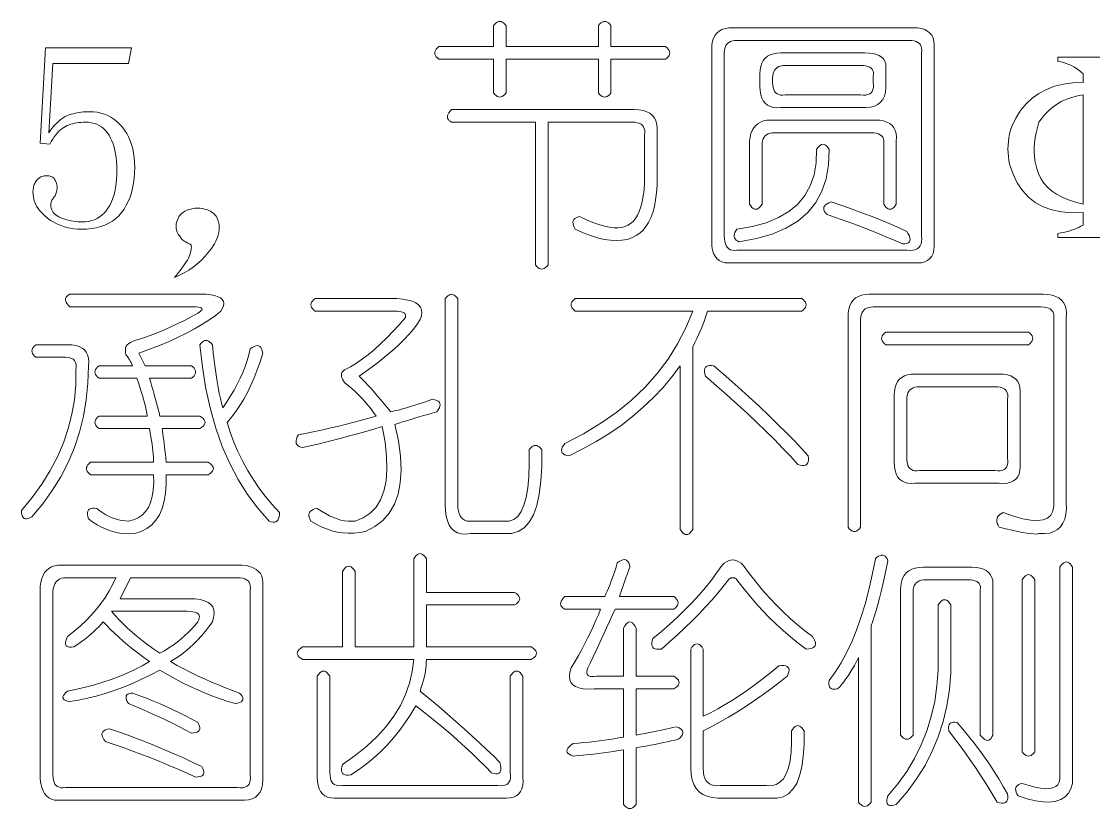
# Model space of a CAD drawing. Extents: x 0 to 297, y 0 to 210.
# Drawn here: x 128.77 to 149.21, y 35.1 to 50.1 of the extents above; entities that cross this region are included whole.
import ezdxf

# ---------------------------------------------------------------- set-up
doc = ezdxf.new("R2010")
doc.units = 0

msp = doc.modelspace()

# ---------------------------------------------------------------- linework, layer by layer
at = {"color": 255, "lineweight": 13}
for points in [[(138.006, 50.015), (138.006, 49.615), (139.766, 49.615), (139.766, 50.015), (139.79, 50.044), (139.814, 50.066), (139.838, 50.082), (139.862, 50.092), (139.886, 50.095), (139.91, 50.092), (139.934, 50.082), (139.958, 50.066), (139.982, 50.044), (140.006, 50.015), (140.006, 49.615), (141.046, 49.615), (141.075, 49.591), (141.097, 49.567), (141.113, 49.543), (141.123, 49.519), (141.126, 49.495), (141.123, 49.471), (141.113, 49.447), (141.097, 49.423), (141.075, 49.399), (141.046, 49.375), (140.006, 49.375), (140.006, 48.735), (139.982, 48.706), (139.958, 48.684), (139.934, 48.668), (139.91, 48.658), (139.886, 48.655), (139.862, 48.658), (139.838, 48.668), (139.814, 48.684), (139.79, 48.706), (139.766, 48.735), (139.766, 49.375), (138.006, 49.375), (138.006, 48.735), (137.982, 48.706), (137.958, 48.684), (137.934, 48.668), (137.91, 48.658), (137.886, 48.655), (137.862, 48.658), (137.838, 48.668), (137.814, 48.684), (137.79, 48.706), (137.766, 48.735), (137.766, 49.375), (136.726, 49.375), (136.697, 49.399), (136.675, 49.423), (136.659, 49.447), (136.649, 49.471), (136.646, 49.495), (136.649, 49.519), (136.659, 49.543), (136.675, 49.567), (136.697, 49.591), (136.726, 49.615), (137.766, 49.615), (137.766, 50.015), (137.79, 50.044), (137.814, 50.066), (137.838, 50.082), (137.862, 50.092), (137.886, 50.095), (137.91, 50.092), (137.934, 50.082), (137.958, 50.066), (137.982, 50.044)], [(142.326, 49.975), (145.766, 49.975), (145.849, 49.971), (145.923, 49.959), (145.987, 49.939), (146.041, 49.911), (146.086, 49.875), (146.121, 49.831), (146.147, 49.779), (146.163, 49.719), (146.169, 49.651), (146.166, 49.575), (146.166, 45.895), (146.169, 45.812), (146.163, 45.738), (146.147, 45.674), (146.121, 45.62), (146.086, 45.575), (146.041, 45.54), (145.987, 45.514), (145.923, 45.498), (145.849, 45.492), (145.766, 45.495), (142.326, 45.495), (142.25, 45.492), (142.182, 45.498), (142.122, 45.514), (142.07, 45.54), (142.026, 45.575), (141.99, 45.62), (141.962, 45.674), (141.942, 45.738), (141.93, 45.812), (141.926, 45.895), (141.926, 49.575), (141.93, 49.651), (141.942, 49.719), (141.962, 49.779), (141.99, 49.831), (142.026, 49.875), (142.07, 49.911), (142.122, 49.939), (142.182, 49.959), (142.25, 49.971)], [(145.686, 49.735), (142.406, 49.735), (142.361, 49.733), (142.32, 49.726), (142.284, 49.714), (142.253, 49.697), (142.226, 49.675), (142.205, 49.649), (142.188, 49.618), (142.176, 49.582), (142.169, 49.541), (142.166, 49.495), (142.166, 46.015), (142.169, 45.955), (142.176, 45.902), (142.188, 45.856), (142.205, 45.817), (142.226, 45.785), (142.253, 45.761), (142.284, 45.744), (142.32, 45.734), (142.361, 45.731), (142.406, 45.735), (145.646, 45.735), (145.707, 45.731), (145.76, 45.734), (145.806, 45.744), (145.845, 45.761), (145.876, 45.785), (145.901, 45.817), (145.918, 45.856), (145.928, 45.902), (145.931, 45.955), (145.926, 46.015), (145.926, 49.495), (145.931, 49.541), (145.929, 49.582), (145.921, 49.618), (145.907, 49.649), (145.886, 49.675), (145.859, 49.697), (145.825, 49.714), (145.785, 49.726), (145.739, 49.733)], [(130.066, 48.375), (130.141, 48.372), (130.213, 48.364), (130.282, 48.349), (130.348, 48.329), (130.411, 48.303), (130.472, 48.271), (130.53, 48.233), (130.585, 48.19), (130.637, 48.14), (130.686, 48.085), (130.732, 48.025), (130.773, 47.962), (130.809, 47.894), (130.84, 47.823), (130.866, 47.748), (130.888, 47.669), (130.905, 47.586), (130.917, 47.5), (130.924, 47.409), (130.926, 47.315), (130.924, 47.209), (130.916, 47.108), (130.904, 47.011), (130.886, 46.918), (130.864, 46.83), (130.836, 46.746), (130.804, 46.667), (130.766, 46.592), (130.724, 46.521), (130.676, 46.455), (130.624, 46.394), (130.565, 46.34), (130.502, 46.292), (130.433, 46.25), (130.359, 46.215), (130.279, 46.186), (130.194, 46.164), (130.103, 46.148), (130.008, 46.138), (129.906, 46.135), (129.835, 46.137), (129.765, 46.144), (129.697, 46.154), (129.631, 46.169), (129.566, 46.188), (129.503, 46.211), (129.441, 46.238), (129.381, 46.27), (129.323, 46.305), (129.266, 46.345), (129.213, 46.388), (129.165, 46.433), (129.123, 46.479), (129.087, 46.528), (129.056, 46.578), (129.031, 46.63), (129.011, 46.683), (128.997, 46.739), (128.989, 46.796), (128.986, 46.855), (128.987, 46.879), (128.989, 46.902), (128.993, 46.925), (128.997, 46.946), (129.004, 46.968), (129.011, 46.988), (129.021, 47.009), (129.031, 47.028), (129.043, 47.047), (129.056, 47.065), (129.071, 47.082), (129.086, 47.098), (129.103, 47.111), (129.12, 47.123), (129.139, 47.133), (129.158, 47.141), (129.179, 47.147), (129.2, 47.152), (129.223, 47.154), (129.246, 47.155), (129.269, 47.154), (129.291, 47.152), (129.311, 47.148), (129.329, 47.142), (129.346, 47.135), (129.361, 47.126), (129.375, 47.116), (129.387, 47.104), (129.397, 47.09), (129.406, 47.075), (129.414, 47.059), (129.421, 47.044), (129.427, 47.029), (129.432, 47.014), (129.436, 47), (129.44, 46.986), (129.443, 46.973), (129.445, 46.96), (129.446, 46.947), (129.446, 46.935), (129.446, 46.912), (129.444, 46.889), (129.441, 46.868), (129.437, 46.847), (129.431, 46.828), (129.425, 46.809), (129.417, 46.792), (129.408, 46.775), (129.398, 46.76), (129.386, 46.745), (129.375, 46.731), (129.365, 46.717), (129.356, 46.702), (129.348, 46.688), (129.341, 46.673), (129.336, 46.658), (129.332, 46.642), (129.329, 46.627), (129.327, 46.611), (129.326, 46.595), (129.328, 46.564), (129.334, 46.534), (129.343, 46.506), (129.357, 46.48), (129.374, 46.455), (129.395, 46.432), (129.419, 46.41), (129.448, 46.39), (129.48, 46.372), (129.516, 46.355), (129.555, 46.34), (129.593, 46.326), (129.633, 46.314), (129.673, 46.304), (129.714, 46.295), (129.755, 46.288), (129.797, 46.282), (129.839, 46.278), (129.883, 46.276), (129.926, 46.275), (129.989, 46.278), (130.048, 46.286), (130.105, 46.299), (130.158, 46.317), (130.209, 46.34), (130.256, 46.369), (130.301, 46.403), (130.342, 46.442), (130.381, 46.486), (130.416, 46.535), (130.449, 46.589), (130.477, 46.648), (130.503, 46.711), (130.525, 46.778), (130.544, 46.85), (130.559, 46.926), (130.571, 47.007), (130.579, 47.092), (130.585, 47.181), (130.586, 47.275), (130.585, 47.354), (130.58, 47.429), (130.573, 47.502), (130.562, 47.571), (130.549, 47.638), (130.532, 47.701), (130.513, 47.762), (130.49, 47.819), (130.465, 47.874), (130.436, 47.925), (130.405, 47.973), (130.37, 48.015), (130.333, 48.053), (130.292, 48.085), (130.249, 48.113), (130.202, 48.135), (130.153, 48.153), (130.1, 48.165), (130.045, 48.173), (129.986, 48.175), (129.943, 48.174), (129.901, 48.172), (129.86, 48.168), (129.82, 48.162), (129.781, 48.155), (129.744, 48.146), (129.708, 48.136), (129.673, 48.124), (129.639, 48.11), (129.606, 48.095), (129.574, 48.077), (129.543, 48.056), (129.512, 48.031), (129.481, 48.002), (129.451, 47.97), (129.421, 47.934), (129.392, 47.895), (129.363, 47.852), (129.334, 47.805), (129.306, 47.755), (129.126, 47.775), (129.226, 49.595), (130.866, 49.595), (130.806, 49.295), (129.366, 49.295), (129.286, 47.975), (129.326, 48.029), (129.366, 48.078), (129.405, 48.123), (129.445, 48.164), (129.484, 48.2), (129.523, 48.232), (129.561, 48.259), (129.6, 48.282), (129.638, 48.301), (129.676, 48.315), (129.714, 48.327), (129.753, 48.337), (129.791, 48.346), (129.83, 48.354), (129.869, 48.36), (129.908, 48.366), (129.947, 48.37), (129.987, 48.373), (130.026, 48.375)], [(143.246, 49.495), (144.846, 49.495), (144.929, 49.492), (145.003, 49.482), (145.067, 49.466), (145.121, 49.444), (145.166, 49.415), (145.201, 49.38), (145.227, 49.338), (145.243, 49.29), (145.249, 49.236), (145.246, 49.175), (145.246, 48.935), (145.249, 48.837), (145.24, 48.75), (145.22, 48.674), (145.189, 48.609), (145.146, 48.555), (145.093, 48.513), (145.028, 48.482), (144.952, 48.462), (144.865, 48.453), (144.766, 48.455), (143.246, 48.455), (143.17, 48.452), (143.102, 48.458), (143.042, 48.474), (142.99, 48.5), (142.946, 48.535), (142.91, 48.58), (142.882, 48.634), (142.862, 48.698), (142.85, 48.772), (142.846, 48.855), (142.846, 49.095), (142.85, 49.171), (142.862, 49.239), (142.882, 49.299), (142.91, 49.351), (142.946, 49.395), (142.99, 49.431), (143.042, 49.459), (143.102, 49.479), (143.17, 49.491)], [(144.766, 49.255), (143.326, 49.255), (143.281, 49.253), (143.24, 49.246), (143.204, 49.234), (143.173, 49.217), (143.146, 49.195), (143.125, 49.169), (143.108, 49.138), (143.096, 49.102), (143.089, 49.061), (143.086, 49.015), (143.086, 48.935), (143.089, 48.882), (143.096, 48.836), (143.108, 48.796), (143.125, 48.762), (143.146, 48.735), (143.173, 48.714), (143.204, 48.7), (143.24, 48.692), (143.281, 48.69), (143.326, 48.695), (144.766, 48.695), (144.819, 48.69), (144.865, 48.692), (144.905, 48.7), (144.939, 48.714), (144.966, 48.735), (144.987, 48.762), (145.001, 48.796), (145.009, 48.836), (145.011, 48.882), (145.006, 48.935), (145.006, 49.055), (145.011, 49.093), (145.009, 49.127), (145.001, 49.157), (144.987, 49.183), (144.966, 49.205), (144.939, 49.223), (144.905, 49.237), (144.865, 49.247), (144.819, 49.253)], [(149.006, 48.695), (148.897, 48.676), (148.793, 48.649), (148.695, 48.615), (148.603, 48.574), (148.516, 48.525), (148.435, 48.47), (148.359, 48.407), (148.289, 48.337), (148.225, 48.26), (148.166, 48.175), (148.137, 48.073), (148.113, 47.974), (148.095, 47.878), (148.083, 47.785), (148.076, 47.695), (148.075, 47.609), (148.079, 47.526), (148.089, 47.446), (148.105, 47.369), (148.126, 47.295), (148.157, 47.195), (148.2, 47.102), (148.256, 47.016), (148.325, 46.937), (148.406, 46.865), (148.501, 46.801), (148.608, 46.744), (148.728, 46.694), (148.861, 46.651), (149.006, 46.615)], [(136.966, 48.415), (140.446, 48.415), (140.537, 48.411), (140.617, 48.398), (140.687, 48.376), (140.747, 48.345), (140.796, 48.305), (140.835, 48.257), (140.863, 48.2), (140.881, 48.134), (140.889, 48.059), (140.886, 47.975), (140.886, 46.975), (140.875, 46.829), (140.857, 46.694), (140.833, 46.57), (140.803, 46.457), (140.766, 46.355), (140.723, 46.265), (140.673, 46.186), (140.617, 46.118), (140.555, 46.061), (140.486, 46.015), (140.403, 45.973), (140.312, 45.943), (140.214, 45.925), (140.109, 45.919), (139.996, 45.925), (139.877, 45.943), (139.75, 45.973), (139.616, 46.015), (139.475, 46.069), (139.326, 46.135), (139.305, 46.174), (139.291, 46.209), (139.283, 46.241), (139.281, 46.27), (139.286, 46.295), (139.297, 46.318), (139.315, 46.337), (139.339, 46.353), (139.369, 46.366), (139.406, 46.375), (139.538, 46.316), (139.661, 46.266), (139.775, 46.226), (139.88, 46.196), (139.976, 46.175), (140.064, 46.164), (140.143, 46.162), (140.213, 46.17), (140.274, 46.188), (140.326, 46.215), (140.38, 46.245), (140.429, 46.286), (140.473, 46.338), (140.512, 46.401), (140.546, 46.475), (140.576, 46.561), (140.601, 46.658), (140.621, 46.766), (140.636, 46.885), (140.646, 47.015), (140.646, 47.935), (140.651, 47.981), (140.649, 48.022), (140.641, 48.058), (140.627, 48.089), (140.606, 48.115), (140.579, 48.137), (140.545, 48.154), (140.505, 48.166), (140.459, 48.173), (140.406, 48.175), (138.806, 48.175), (138.806, 45.455), (138.782, 45.426), (138.758, 45.404), (138.734, 45.388), (138.71, 45.378), (138.686, 45.375), (138.662, 45.378), (138.638, 45.388), (138.614, 45.404), (138.59, 45.426), (138.566, 45.455), (138.566, 48.175), (136.966, 48.175), (136.937, 48.192), (136.915, 48.21), (136.899, 48.23), (136.889, 48.252), (136.886, 48.275), (136.889, 48.3), (136.899, 48.326), (136.915, 48.354), (136.937, 48.384)], [(143.046, 48.215), (145.046, 48.215), (145.129, 48.211), (145.203, 48.199), (145.267, 48.179), (145.321, 48.151), (145.366, 48.115), (145.401, 48.071), (145.427, 48.019), (145.443, 47.959), (145.449, 47.891), (145.446, 47.815), (145.446, 46.615), (145.422, 46.579), (145.398, 46.551), (145.374, 46.531), (145.35, 46.519), (145.326, 46.515), (145.302, 46.519), (145.278, 46.531), (145.254, 46.551), (145.23, 46.579), (145.206, 46.615), (145.206, 47.735), (145.211, 47.781), (145.209, 47.822), (145.201, 47.858), (145.187, 47.889), (145.166, 47.915), (145.139, 47.937), (145.105, 47.954), (145.065, 47.966), (145.019, 47.973), (144.966, 47.975), (143.126, 47.975), (143.081, 47.973), (143.04, 47.966), (143.004, 47.954), (142.973, 47.937), (142.946, 47.915), (142.925, 47.889), (142.908, 47.858), (142.896, 47.822), (142.889, 47.781), (142.886, 47.735), (142.886, 46.615), (142.862, 46.579), (142.838, 46.551), (142.814, 46.531), (142.79, 46.519), (142.766, 46.515), (142.742, 46.519), (142.718, 46.531), (142.694, 46.551), (142.67, 46.579), (142.646, 46.615), (142.646, 47.815), (142.657, 47.891), (142.675, 47.959), (142.699, 48.019), (142.729, 48.071), (142.766, 48.115), (142.809, 48.151), (142.859, 48.179), (142.915, 48.199), (142.977, 48.211)], [(143.926, 47.655), (143.95, 47.691), (143.974, 47.719), (143.998, 47.739), (144.022, 47.751), (144.046, 47.755), (144.07, 47.751), (144.094, 47.739), (144.118, 47.719), (144.142, 47.691), (144.166, 47.655), (144.156, 47.364), (144.11, 47.098), (144.028, 46.858), (143.91, 46.644), (143.756, 46.455), (143.566, 46.292), (143.34, 46.154), (143.078, 46.042), (142.78, 45.956), (142.446, 45.895), (142.417, 45.912), (142.393, 45.93), (142.375, 45.95), (142.363, 45.972), (142.356, 45.995), (142.355, 46.02), (142.359, 46.046), (142.369, 46.074), (142.385, 46.104), (142.406, 46.135), (142.702, 46.186), (142.966, 46.26), (143.198, 46.356), (143.398, 46.474), (143.566, 46.615), (143.702, 46.778), (143.806, 46.964), (143.878, 47.172), (143.918, 47.402)], [(144.206, 46.655), (144.372, 46.599), (144.533, 46.543), (144.689, 46.487), (144.84, 46.431), (144.986, 46.375), (145.128, 46.319), (145.265, 46.263), (145.397, 46.207), (145.524, 46.151), (145.646, 46.095), (145.674, 46.05), (145.694, 46.009), (145.706, 45.973), (145.71, 45.942), (145.706, 45.915), (145.694, 45.894), (145.674, 45.877), (145.646, 45.865), (145.61, 45.858), (145.566, 45.855), (145.422, 45.918), (145.278, 45.98), (145.134, 46.04), (144.99, 46.098), (144.846, 46.155), (144.702, 46.21), (144.558, 46.264), (144.414, 46.316), (144.27, 46.366), (144.126, 46.415), (144.098, 46.446), (144.078, 46.476), (144.066, 46.504), (144.062, 46.53), (144.066, 46.555), (144.078, 46.578), (144.098, 46.6), (144.126, 46.62), (144.162, 46.638)], [(131.766, 46.375), (131.791, 46.406), (131.819, 46.433), (131.849, 46.457), (131.881, 46.478), (131.916, 46.495), (131.953, 46.51), (131.993, 46.521), (132.035, 46.529), (132.079, 46.534), (132.126, 46.535), (132.173, 46.534), (132.217, 46.529), (132.259, 46.521), (132.299, 46.51), (132.336, 46.495), (132.371, 46.478), (132.403, 46.457), (132.433, 46.433), (132.461, 46.406), (132.486, 46.375), (132.507, 46.327), (132.523, 46.278), (132.533, 46.228), (132.537, 46.177), (132.536, 46.125), (132.529, 46.073), (132.517, 46.02), (132.499, 45.966), (132.475, 45.911), (132.446, 45.855), (132.388, 45.77), (132.326, 45.689), (132.26, 45.613), (132.19, 45.542), (132.116, 45.475), (132.038, 45.414), (131.956, 45.357), (131.87, 45.305), (131.78, 45.258), (131.686, 45.215), (131.725, 45.262), (131.761, 45.308), (131.795, 45.352), (131.827, 45.394), (131.856, 45.435), (131.883, 45.474), (131.907, 45.512), (131.929, 45.548), (131.949, 45.582), (131.966, 45.615), (131.981, 45.661), (131.992, 45.702), (132, 45.738), (132.005, 45.769), (132.006, 45.795), (132.005, 45.817), (132, 45.834), (131.992, 45.846), (131.981, 45.853), (131.966, 45.855), (131.936, 45.871), (131.909, 45.886), (131.885, 45.9), (131.864, 45.913), (131.846, 45.925), (131.832, 45.937), (131.821, 45.948), (131.813, 45.958), (131.808, 45.967), (131.806, 45.975), (131.777, 46.008), (131.753, 46.042), (131.735, 46.078), (131.723, 46.116), (131.716, 46.155), (131.715, 46.196), (131.719, 46.238), (131.729, 46.282), (131.745, 46.328)], [(132.286, 44.895), (132.375, 44.885), (132.451, 44.87), (132.513, 44.85), (132.561, 44.825), (132.596, 44.795), (132.617, 44.761), (132.625, 44.722), (132.619, 44.678), (132.599, 44.629), (132.566, 44.575), (132.457, 44.488), (132.337, 44.402), (132.207, 44.318), (132.067, 44.236), (131.916, 44.155), (131.755, 44.076), (131.583, 43.998), (131.401, 43.922), (131.209, 43.848), (131.006, 43.775), (131.126, 43.535), (132.006, 43.535), (132.035, 43.511), (132.057, 43.487), (132.073, 43.463), (132.083, 43.439), (132.086, 43.415), (132.083, 43.391), (132.073, 43.367), (132.057, 43.343), (132.035, 43.319), (132.006, 43.295), (131.206, 43.295), (131.23, 43.216), (131.253, 43.138), (131.275, 43.062), (131.296, 42.988), (131.316, 42.915), (131.336, 42.844), (131.355, 42.774), (131.373, 42.706), (131.39, 42.64), (131.406, 42.575), (132.166, 42.575), (132.202, 42.551), (132.23, 42.527), (132.25, 42.503), (132.262, 42.479), (132.266, 42.455), (132.262, 42.431), (132.25, 42.407), (132.23, 42.383), (132.202, 42.359), (132.166, 42.335), (131.446, 42.335), (131.454, 42.286), (131.462, 42.233), (131.47, 42.177), (131.478, 42.118), (131.486, 42.055), (131.494, 41.99), (131.502, 41.921), (131.51, 41.849), (131.518, 41.774), (131.526, 41.695), (132.326, 41.695), (132.362, 41.671), (132.39, 41.647), (132.41, 41.623), (132.422, 41.599), (132.426, 41.575), (132.422, 41.551), (132.41, 41.527), (132.39, 41.503), (132.362, 41.479), (132.326, 41.455), (131.526, 41.455), (131.527, 41.271), (131.515, 41.103), (131.489, 40.951), (131.449, 40.815), (131.396, 40.695), (131.329, 40.591), (131.249, 40.503), (131.155, 40.431), (131.047, 40.375), (130.926, 40.335), (130.831, 40.331), (130.737, 40.334), (130.645, 40.344), (130.555, 40.361), (130.466, 40.385), (130.379, 40.417), (130.293, 40.456), (130.209, 40.502), (130.127, 40.555), (130.046, 40.615), (130.033, 40.66), (130.027, 40.7), (130.027, 40.734), (130.033, 40.762), (130.046, 40.785), (130.065, 40.802), (130.091, 40.814), (130.123, 40.82), (130.161, 40.82), (130.206, 40.815), (130.263, 40.77), (130.32, 40.729), (130.378, 40.693), (130.437, 40.662), (130.496, 40.635), (130.557, 40.614), (130.618, 40.597), (130.68, 40.585), (130.743, 40.578), (130.806, 40.575), (130.905, 40.598), (130.992, 40.636), (131.068, 40.688), (131.133, 40.754), (131.186, 40.835), (131.229, 40.93), (131.26, 41.04), (131.28, 41.164), (131.289, 41.302), (131.286, 41.455), (130.086, 41.455), (130.057, 41.479), (130.035, 41.503), (130.019, 41.527), (130.009, 41.551), (130.006, 41.575), (130.009, 41.599), (130.019, 41.623), (130.035, 41.647), (130.057, 41.671), (130.086, 41.695), (131.286, 41.695), (131.285, 41.745), (131.283, 41.798), (131.279, 41.854), (131.273, 41.913), (131.266, 41.975), (131.257, 42.041), (131.247, 42.11), (131.235, 42.182), (131.221, 42.257), (131.206, 42.335), (130.246, 42.335), (130.217, 42.359), (130.195, 42.383), (130.179, 42.407), (130.169, 42.431), (130.166, 42.455), (130.169, 42.479), (130.179, 42.503), (130.195, 42.527), (130.217, 42.551), (130.246, 42.575), (131.166, 42.575), (131.157, 42.633), (131.145, 42.694), (131.131, 42.758), (131.115, 42.825), (131.096, 42.895), (131.075, 42.969), (131.051, 43.046), (131.025, 43.126), (130.997, 43.209), (130.966, 43.295), (130.246, 43.295), (130.217, 43.319), (130.195, 43.343), (130.179, 43.367), (130.169, 43.391), (130.166, 43.415), (130.169, 43.439), (130.179, 43.463), (130.195, 43.487), (130.217, 43.511), (130.246, 43.535), (130.886, 43.535), (130.871, 43.566), (130.856, 43.594), (130.842, 43.62), (130.829, 43.644), (130.816, 43.665), (130.805, 43.684), (130.794, 43.7), (130.784, 43.714), (130.775, 43.726), (130.766, 43.735), (130.753, 43.774), (130.747, 43.81), (130.747, 43.844), (130.753, 43.876), (130.766, 43.905), (130.785, 43.932), (130.811, 43.956), (130.843, 43.978), (130.881, 43.998), (130.926, 44.015), (131.039, 44.049), (131.153, 44.087), (131.269, 44.129), (131.387, 44.175), (131.506, 44.225), (131.627, 44.279), (131.749, 44.337), (131.873, 44.399), (131.999, 44.465), (132.126, 44.535), (132.161, 44.558), (132.187, 44.578), (132.203, 44.596), (132.209, 44.612), (132.206, 44.625), (132.193, 44.636), (132.171, 44.644), (132.139, 44.65), (132.097, 44.654), (132.046, 44.655), (129.686, 44.655), (129.657, 44.686), (129.635, 44.716), (129.619, 44.744), (129.609, 44.77), (129.606, 44.795), (129.609, 44.818), (129.619, 44.84), (129.635, 44.86), (129.657, 44.878), (129.686, 44.895)], [(134.366, 44.815), (135.926, 44.815), (136.039, 44.804), (136.136, 44.786), (136.218, 44.762), (136.285, 44.732), (136.336, 44.695), (136.373, 44.652), (136.394, 44.602), (136.4, 44.546), (136.391, 44.484), (136.366, 44.415), (136.311, 44.325), (136.243, 44.231), (136.161, 44.133), (136.065, 44.031), (135.956, 43.925), (135.833, 43.815), (135.697, 43.701), (135.547, 43.583), (135.383, 43.461), (135.206, 43.335), (135.263, 43.278), (135.32, 43.218), (135.378, 43.156), (135.437, 43.092), (135.496, 43.025), (135.557, 42.956), (135.618, 42.884), (135.68, 42.81), (135.743, 42.734), (135.806, 42.655), (135.879, 42.672), (135.953, 42.69), (136.029, 42.71), (136.107, 42.732), (136.186, 42.755), (136.267, 42.78), (136.349, 42.806), (136.433, 42.834), (136.519, 42.864), (136.606, 42.895), (136.65, 42.886), (136.686, 42.873), (136.714, 42.857), (136.734, 42.838), (136.746, 42.815), (136.75, 42.79), (136.746, 42.761), (136.734, 42.729), (136.714, 42.694), (136.686, 42.655), (136.599, 42.631), (136.513, 42.607), (136.429, 42.583), (136.347, 42.559), (136.266, 42.535), (136.187, 42.511), (136.109, 42.487), (136.033, 42.463), (135.959, 42.439), (135.886, 42.415), (135.953, 42.1), (135.992, 41.809), (136.004, 41.543), (135.989, 41.302), (135.946, 41.085), (135.877, 40.894), (135.78, 40.727), (135.656, 40.585), (135.505, 40.468), (135.326, 40.375), (135.215, 40.356), (135.105, 40.345), (134.997, 40.343), (134.891, 40.35), (134.786, 40.365), (134.683, 40.39), (134.581, 40.423), (134.481, 40.465), (134.383, 40.516), (134.286, 40.575), (134.266, 40.614), (134.253, 40.649), (134.247, 40.681), (134.248, 40.71), (134.256, 40.735), (134.272, 40.758), (134.295, 40.777), (134.325, 40.793), (134.362, 40.806), (134.406, 40.815), (134.485, 40.762), (134.563, 40.716), (134.639, 40.676), (134.713, 40.642), (134.786, 40.615), (134.857, 40.594), (134.927, 40.58), (134.995, 40.572), (135.061, 40.57), (135.126, 40.575), (135.283, 40.636), (135.416, 40.724), (135.526, 40.838), (135.613, 40.978), (135.676, 41.145), (135.717, 41.338), (135.734, 41.558), (135.728, 41.804), (135.699, 42.076), (135.646, 42.375), (135.487, 42.328), (135.329, 42.282), (135.173, 42.238), (135.019, 42.196), (134.866, 42.155), (134.715, 42.116), (134.565, 42.078), (134.417, 42.042), (134.271, 42.008), (134.126, 41.975), (134.089, 41.985), (134.059, 41.998), (134.035, 42.014), (134.017, 42.033), (134.006, 42.055), (134.001, 42.081), (134.003, 42.11), (134.011, 42.142), (134.025, 42.177), (134.046, 42.215), (134.205, 42.248), (134.361, 42.281), (134.515, 42.315), (134.667, 42.35), (134.816, 42.385), (134.963, 42.422), (135.107, 42.459), (135.249, 42.497), (135.389, 42.536), (135.526, 42.575), (135.477, 42.646), (135.425, 42.716), (135.371, 42.784), (135.315, 42.85), (135.256, 42.915), (135.195, 42.978), (135.131, 43.04), (135.065, 43.1), (134.997, 43.158), (134.926, 43.215), (134.905, 43.246), (134.888, 43.276), (134.876, 43.304), (134.869, 43.33), (134.866, 43.355), (134.869, 43.378), (134.876, 43.4), (134.888, 43.42), (134.905, 43.438), (134.926, 43.455), (135.039, 43.516), (135.152, 43.585), (135.266, 43.663), (135.381, 43.75), (135.496, 43.845), (135.613, 43.95), (135.73, 44.063), (135.848, 44.185), (135.967, 44.316), (136.086, 44.455), (136.091, 44.478), (136.091, 44.498), (136.085, 44.516), (136.073, 44.532), (136.056, 44.545), (136.033, 44.556), (136.005, 44.564), (135.971, 44.57), (135.931, 44.574), (135.886, 44.575), (134.366, 44.575), (134.337, 44.599), (134.315, 44.623), (134.299, 44.647), (134.289, 44.671), (134.286, 44.695), (134.289, 44.719), (134.299, 44.743), (134.315, 44.767), (134.337, 44.791)], [(137.086, 44.815), (137.086, 40.895), (137.089, 40.827), (137.097, 40.767), (137.111, 40.715), (137.131, 40.671), (137.156, 40.635), (137.187, 40.607), (137.223, 40.587), (137.265, 40.575), (137.313, 40.571), (137.366, 40.575), (137.966, 40.575), (138.065, 40.574), (138.152, 40.604), (138.228, 40.664), (138.293, 40.754), (138.346, 40.875), (138.389, 41.026), (138.42, 41.208), (138.44, 41.42), (138.449, 41.662), (138.446, 41.935), (138.47, 41.964), (138.494, 41.986), (138.518, 42.002), (138.542, 42.012), (138.566, 42.015), (138.59, 42.012), (138.614, 42.002), (138.638, 41.986), (138.662, 41.964), (138.686, 41.935), (138.686, 41.617), (138.67, 41.334), (138.638, 41.086), (138.59, 40.873), (138.526, 40.695), (138.446, 40.553), (138.35, 40.446), (138.238, 40.374), (138.11, 40.337), (137.966, 40.335), (137.326, 40.335), (137.235, 40.326), (137.153, 40.332), (137.081, 40.352), (137.019, 40.386), (136.966, 40.435), (136.923, 40.498), (136.889, 40.576), (136.865, 40.668), (136.851, 40.774), (136.846, 40.895), (136.846, 44.815), (136.87, 44.844), (136.894, 44.866), (136.918, 44.882), (136.942, 44.892), (136.966, 44.895), (136.99, 44.892), (137.014, 44.882), (137.038, 44.866), (137.062, 44.844)], [(139.326, 44.815), (143.646, 44.815), (143.675, 44.791), (143.697, 44.767), (143.713, 44.743), (143.723, 44.719), (143.726, 44.695), (143.723, 44.671), (143.713, 44.647), (143.697, 44.623), (143.675, 44.599), (143.646, 44.575), (141.846, 44.575), (141.829, 44.518), (141.809, 44.458), (141.787, 44.396), (141.763, 44.332), (141.736, 44.265), (141.707, 44.196), (141.675, 44.124), (141.641, 44.05), (141.605, 43.974), (141.566, 43.895), (141.566, 40.415), (141.542, 40.379), (141.518, 40.351), (141.494, 40.331), (141.47, 40.319), (141.446, 40.315), (141.422, 40.319), (141.398, 40.331), (141.374, 40.351), (141.35, 40.379), (141.326, 40.415), (141.326, 43.535), (141.168, 43.324), (140.998, 43.121), (140.816, 42.927), (140.622, 42.742), (140.416, 42.565), (140.198, 42.398), (139.968, 42.239), (139.726, 42.089), (139.472, 41.948), (139.206, 41.815), (139.162, 41.825), (139.126, 41.838), (139.098, 41.854), (139.078, 41.873), (139.066, 41.895), (139.062, 41.921), (139.066, 41.95), (139.078, 41.982), (139.098, 42.017), (139.126, 42.055), (139.482, 42.239), (139.813, 42.438), (140.119, 42.652), (140.4, 42.881), (140.656, 43.125), (140.888, 43.385), (141.095, 43.66), (141.277, 43.95), (141.434, 44.255), (141.566, 44.575), (139.326, 44.575), (139.297, 44.599), (139.275, 44.623), (139.259, 44.647), (139.249, 44.671), (139.246, 44.695), (139.249, 44.719), (139.259, 44.743), (139.275, 44.767), (139.297, 44.791)], [(144.926, 44.895), (148.246, 44.895), (148.337, 44.891), (148.417, 44.878), (148.487, 44.856), (148.547, 44.825), (148.596, 44.785), (148.635, 44.737), (148.663, 44.68), (148.681, 44.614), (148.689, 44.539), (148.686, 44.455), (148.686, 40.935), (148.688, 40.814), (148.678, 40.706), (148.656, 40.612), (148.622, 40.532), (148.576, 40.465), (148.518, 40.412), (148.448, 40.372), (148.366, 40.346), (148.272, 40.334), (148.166, 40.335), (148.144, 40.329), (148.11, 40.327), (148.064, 40.329), (148.006, 40.335), (147.936, 40.345), (147.854, 40.359), (147.76, 40.377), (147.654, 40.399), (147.536, 40.425), (147.406, 40.455), (147.385, 40.494), (147.371, 40.53), (147.363, 40.564), (147.361, 40.596), (147.366, 40.625), (147.377, 40.652), (147.395, 40.676), (147.419, 40.698), (147.449, 40.718), (147.486, 40.735), (147.683, 40.666), (147.857, 40.617), (148.009, 40.589), (148.139, 40.582), (148.246, 40.595), (148.331, 40.63), (148.393, 40.685), (148.433, 40.761), (148.451, 40.858), (148.446, 40.975), (148.446, 44.415), (148.451, 44.461), (148.449, 44.502), (148.441, 44.538), (148.427, 44.569), (148.406, 44.595), (148.379, 44.617), (148.345, 44.634), (148.305, 44.646), (148.259, 44.653), (148.206, 44.655), (145.006, 44.655), (144.961, 44.653), (144.92, 44.646), (144.884, 44.634), (144.853, 44.617), (144.826, 44.595), (144.805, 44.569), (144.788, 44.538), (144.776, 44.502), (144.769, 44.461), (144.766, 44.415), (144.766, 40.455), (144.742, 40.426), (144.718, 40.404), (144.694, 40.388), (144.67, 40.378), (144.646, 40.375), (144.622, 40.378), (144.598, 40.388), (144.574, 40.404), (144.55, 40.426), (144.526, 40.455), (144.526, 44.455), (144.53, 44.539), (144.542, 44.614), (144.562, 44.68), (144.59, 44.737), (144.626, 44.785), (144.67, 44.825), (144.722, 44.856), (144.782, 44.878), (144.85, 44.891)], [(145.246, 44.175), (147.966, 44.175), (147.995, 44.151), (148.017, 44.127), (148.033, 44.103), (148.043, 44.079), (148.046, 44.055), (148.043, 44.031), (148.033, 44.007), (148.017, 43.983), (147.995, 43.959), (147.966, 43.935), (145.246, 43.935), (145.217, 43.959), (145.195, 43.983), (145.179, 44.007), (145.169, 44.031), (145.166, 44.055), (145.169, 44.079), (145.179, 44.103), (145.195, 44.127), (145.217, 44.151)], [(132.166, 43.935), (132.19, 43.964), (132.214, 43.986), (132.238, 44.002), (132.262, 44.012), (132.286, 44.015), (132.31, 44.012), (132.334, 44.002), (132.358, 43.986), (132.382, 43.964), (132.406, 43.935), (132.423, 43.779), (132.44, 43.631), (132.458, 43.491), (132.477, 43.359), (132.496, 43.235), (132.517, 43.119), (132.538, 43.011), (132.56, 42.911), (132.583, 42.819), (132.606, 42.735), (132.683, 42.847), (132.755, 42.959), (132.821, 43.071), (132.881, 43.183), (132.936, 43.295), (132.985, 43.407), (133.029, 43.519), (133.067, 43.631), (133.099, 43.743), (133.126, 43.855), (133.165, 43.883), (133.2, 43.903), (133.232, 43.915), (133.261, 43.919), (133.286, 43.915), (133.309, 43.903), (133.328, 43.883), (133.344, 43.855), (133.357, 43.819), (133.366, 43.775), (133.316, 43.611), (133.262, 43.454), (133.204, 43.304), (133.142, 43.161), (133.076, 43.025), (133.006, 42.897), (132.932, 42.776), (132.854, 42.662), (132.772, 42.555), (132.686, 42.455), (132.747, 42.265), (132.816, 42.079), (132.894, 41.897), (132.981, 41.719), (133.076, 41.545), (133.181, 41.375), (133.294, 41.209), (133.416, 41.047), (133.547, 40.889), (133.686, 40.735), (133.684, 40.69), (133.678, 40.652), (133.668, 40.62), (133.654, 40.594), (133.636, 40.575), (133.614, 40.562), (133.588, 40.556), (133.558, 40.556), (133.524, 40.562), (133.486, 40.575), (133.271, 40.818), (133.075, 41.081), (132.897, 41.365), (132.737, 41.67), (132.596, 41.995), (132.473, 42.342), (132.369, 42.709), (132.283, 43.097), (132.215, 43.506)], [(129.046, 43.935), (129.646, 43.935), (129.729, 43.931), (129.803, 43.919), (129.867, 43.899), (129.921, 43.871), (129.966, 43.835), (130.001, 43.791), (130.027, 43.739), (130.043, 43.679), (130.049, 43.611), (130.046, 43.535), (130.035, 43.204), (130.003, 42.882), (129.949, 42.57), (129.873, 42.268), (129.776, 41.975), (129.657, 41.692), (129.517, 41.418), (129.355, 41.154), (129.171, 40.9), (128.966, 40.655), (128.928, 40.635), (128.894, 40.622), (128.864, 40.616), (128.838, 40.617), (128.816, 40.625), (128.798, 40.641), (128.784, 40.664), (128.774, 40.694), (128.768, 40.731), (128.766, 40.775), (128.971, 41.025), (129.153, 41.279), (129.313, 41.537), (129.451, 41.799), (129.566, 42.065), (129.659, 42.335), (129.729, 42.609), (129.777, 42.887), (129.803, 43.169), (129.806, 43.455), (129.811, 43.501), (129.811, 43.542), (129.805, 43.578), (129.793, 43.609), (129.776, 43.635), (129.753, 43.657), (129.725, 43.674), (129.691, 43.686), (129.651, 43.693), (129.606, 43.695), (129.046, 43.695), (129.017, 43.719), (128.995, 43.743), (128.979, 43.767), (128.969, 43.791), (128.966, 43.815), (128.969, 43.839), (128.979, 43.863), (128.995, 43.887), (129.017, 43.911)], [(141.966, 43.535), (142.2, 43.331), (142.422, 43.134), (142.632, 42.944), (142.83, 42.761), (143.016, 42.585), (143.19, 42.417), (143.352, 42.256), (143.502, 42.102), (143.64, 41.955), (143.766, 41.815), (143.771, 41.77), (143.771, 41.732), (143.765, 41.7), (143.753, 41.674), (143.736, 41.655), (143.713, 41.642), (143.685, 41.636), (143.651, 41.636), (143.611, 41.642), (143.566, 41.655), (143.426, 41.809), (143.278, 41.966), (143.122, 42.126), (142.958, 42.289), (142.786, 42.455), (142.606, 42.625), (142.418, 42.798), (142.222, 42.974), (142.018, 43.153), (141.806, 43.335), (141.793, 43.38), (141.787, 43.42), (141.787, 43.454), (141.793, 43.482), (141.806, 43.505), (141.825, 43.522), (141.851, 43.534), (141.883, 43.54), (141.921, 43.54)], [(145.806, 43.375), (147.406, 43.375), (147.489, 43.371), (147.563, 43.359), (147.627, 43.339), (147.681, 43.311), (147.726, 43.275), (147.761, 43.231), (147.787, 43.179), (147.803, 43.119), (147.809, 43.051), (147.806, 42.975), (147.806, 41.695), (147.809, 41.612), (147.803, 41.538), (147.787, 41.474), (147.761, 41.42), (147.726, 41.375), (147.681, 41.34), (147.627, 41.314), (147.563, 41.298), (147.489, 41.292), (147.406, 41.295), (145.806, 41.295), (145.73, 41.292), (145.662, 41.298), (145.602, 41.314), (145.55, 41.34), (145.506, 41.375), (145.47, 41.42), (145.442, 41.474), (145.422, 41.538), (145.41, 41.612), (145.406, 41.695), (145.406, 42.975), (145.41, 43.051), (145.422, 43.119), (145.442, 43.179), (145.47, 43.231), (145.506, 43.275), (145.55, 43.311), (145.602, 43.339), (145.662, 43.359), (145.73, 43.371)], [(147.326, 43.135), (145.886, 43.135), (145.841, 43.133), (145.8, 43.126), (145.764, 43.114), (145.733, 43.097), (145.706, 43.075), (145.685, 43.049), (145.668, 43.018), (145.656, 42.982), (145.649, 42.941), (145.646, 42.895), (145.646, 41.775), (145.649, 41.722), (145.656, 41.676), (145.668, 41.636), (145.685, 41.602), (145.706, 41.575), (145.733, 41.554), (145.764, 41.54), (145.8, 41.532), (145.841, 41.53), (145.886, 41.535), (147.326, 41.535), (147.379, 41.53), (147.425, 41.532), (147.465, 41.54), (147.499, 41.554), (147.526, 41.575), (147.547, 41.602), (147.561, 41.636), (147.569, 41.676), (147.571, 41.722), (147.566, 41.775), (147.566, 42.895), (147.571, 42.941), (147.569, 42.982), (147.561, 43.018), (147.547, 43.049), (147.526, 43.075), (147.499, 43.097), (147.465, 43.114), (147.425, 43.126), (147.379, 43.133)], [(136.486, 39.855), (136.486, 39.215), (138.166, 39.215), (138.202, 39.191), (138.23, 39.167), (138.25, 39.143), (138.262, 39.119), (138.266, 39.095), (138.262, 39.071), (138.25, 39.047), (138.23, 39.023), (138.202, 38.999), (138.166, 38.975), (136.486, 38.975), (136.486, 38.175), (138.486, 38.175), (138.522, 38.151), (138.55, 38.127), (138.57, 38.103), (138.582, 38.079), (138.586, 38.055), (138.582, 38.031), (138.57, 38.007), (138.55, 37.983), (138.522, 37.959), (138.486, 37.935), (136.486, 37.935), (136.485, 37.879), (136.481, 37.822), (136.475, 37.764), (136.467, 37.705), (136.456, 37.645), (136.443, 37.585), (136.427, 37.524), (136.409, 37.462), (136.389, 37.399), (136.366, 37.335), (136.547, 37.185), (136.721, 37.038), (136.889, 36.894), (137.051, 36.753), (137.206, 36.615), (137.355, 36.481), (137.497, 36.35), (137.633, 36.222), (137.763, 36.097), (137.886, 35.975), (137.899, 35.923), (137.905, 35.878), (137.905, 35.84), (137.899, 35.809), (137.886, 35.785), (137.867, 35.769), (137.841, 35.76), (137.809, 35.758), (137.771, 35.763), (137.726, 35.775), (137.611, 35.896), (137.489, 36.018), (137.361, 36.142), (137.227, 36.268), (137.086, 36.395), (136.939, 36.524), (136.785, 36.654), (136.625, 36.786), (136.459, 36.92), (136.286, 37.055), (136.187, 36.891), (136.083, 36.734), (135.973, 36.584), (135.857, 36.441), (135.736, 36.305), (135.609, 36.177), (135.477, 36.056), (135.339, 35.942), (135.195, 35.835), (135.046, 35.735), (135.001, 35.73), (134.963, 35.73), (134.931, 35.736), (134.905, 35.748), (134.886, 35.765), (134.873, 35.788), (134.867, 35.816), (134.867, 35.85), (134.873, 35.89), (134.886, 35.935), (135.13, 36.106), (135.35, 36.284), (135.546, 36.468), (135.718, 36.658), (135.866, 36.855), (135.99, 37.058), (136.09, 37.268), (136.166, 37.484), (136.218, 37.706), (136.246, 37.935), (134.126, 37.935), (134.09, 37.959), (134.062, 37.983), (134.042, 38.007), (134.03, 38.031), (134.026, 38.055), (134.03, 38.079), (134.042, 38.103), (134.062, 38.127), (134.09, 38.151), (134.126, 38.175), (134.886, 38.175), (134.886, 39.615), (134.91, 39.651), (134.934, 39.679), (134.958, 39.699), (134.982, 39.711), (135.006, 39.715), (135.03, 39.711), (135.054, 39.699), (135.078, 39.679), (135.102, 39.651), (135.126, 39.615), (135.126, 38.175), (136.246, 38.175), (136.246, 39.855), (136.27, 39.891), (136.294, 39.919), (136.318, 39.939), (136.342, 39.951), (136.366, 39.955), (136.39, 39.951), (136.414, 39.939), (136.438, 39.919), (136.462, 39.891)], [(145.046, 39.855), (145.077, 39.884), (145.107, 39.905), (145.135, 39.919), (145.161, 39.926), (145.186, 39.925), (145.209, 39.918), (145.231, 39.903), (145.251, 39.881), (145.269, 39.852), (145.286, 39.815), (145.254, 39.659), (145.222, 39.51), (145.19, 39.368), (145.158, 39.233), (145.126, 39.105), (145.094, 38.985), (145.062, 38.872), (145.03, 38.766), (144.998, 38.667), (144.966, 38.575), (144.966, 35.215), (144.942, 35.186), (144.918, 35.164), (144.894, 35.148), (144.87, 35.138), (144.846, 35.135), (144.822, 35.138), (144.798, 35.148), (144.774, 35.164), (144.75, 35.186), (144.726, 35.215), (144.726, 37.975), (144.686, 37.897), (144.646, 37.823), (144.606, 37.753), (144.566, 37.687), (144.526, 37.625), (144.486, 37.567), (144.446, 37.513), (144.406, 37.463), (144.366, 37.417), (144.326, 37.375), (144.289, 37.37), (144.256, 37.369), (144.228, 37.373), (144.205, 37.382), (144.186, 37.395), (144.173, 37.414), (144.164, 37.437), (144.16, 37.465), (144.161, 37.498), (144.166, 37.535), (144.283, 37.695), (144.393, 37.871), (144.497, 38.063), (144.595, 38.271), (144.686, 38.495), (144.771, 38.735), (144.849, 38.991), (144.921, 39.263), (144.987, 39.551)], [(129.526, 39.735), (132.966, 39.735), (133.049, 39.724), (133.123, 39.706), (133.187, 39.682), (133.241, 39.652), (133.286, 39.615), (133.321, 39.572), (133.347, 39.522), (133.363, 39.466), (133.369, 39.404), (133.366, 39.335), (133.366, 35.735), (133.369, 35.637), (133.361, 35.55), (133.343, 35.474), (133.315, 35.409), (133.276, 35.355), (133.227, 35.313), (133.167, 35.282), (133.097, 35.262), (133.017, 35.253), (132.926, 35.255), (129.526, 35.255), (129.457, 35.252), (129.395, 35.258), (129.339, 35.274), (129.289, 35.3), (129.246, 35.335), (129.209, 35.38), (129.179, 35.434), (129.155, 35.498), (129.137, 35.572), (129.126, 35.655), (129.126, 39.335), (129.137, 39.411), (129.155, 39.479), (129.179, 39.539), (129.209, 39.591), (129.246, 39.635), (129.289, 39.671), (129.339, 39.699), (129.395, 39.719), (129.457, 39.731)], [(140.126, 39.775), (140.165, 39.803), (140.2, 39.823), (140.232, 39.835), (140.261, 39.839), (140.286, 39.835), (140.309, 39.823), (140.328, 39.803), (140.344, 39.775), (140.357, 39.739), (140.366, 39.695), (140.343, 39.632), (140.32, 39.57), (140.298, 39.51), (140.277, 39.452), (140.256, 39.395), (140.237, 39.34), (140.218, 39.286), (140.2, 39.234), (140.183, 39.184), (140.166, 39.135), (141.206, 39.135), (141.235, 39.111), (141.257, 39.087), (141.273, 39.063), (141.283, 39.039), (141.286, 39.015), (141.283, 38.991), (141.273, 38.967), (141.257, 38.943), (141.235, 38.919), (141.206, 38.895), (140.086, 38.895), (140.031, 38.776), (139.976, 38.658), (139.922, 38.542), (139.869, 38.428), (139.816, 38.315), (139.765, 38.204), (139.714, 38.094), (139.664, 37.986), (139.615, 37.88), (139.566, 37.775), (139.553, 37.738), (139.547, 37.705), (139.547, 37.677), (139.553, 37.654), (139.566, 37.635), (139.585, 37.622), (139.611, 37.613), (139.643, 37.609), (139.681, 37.61), (139.726, 37.615), (140.246, 37.615), (140.246, 38.535), (140.27, 38.578), (140.294, 38.612), (140.318, 38.636), (140.342, 38.65), (140.366, 38.655), (140.39, 38.65), (140.414, 38.636), (140.438, 38.612), (140.462, 38.578), (140.486, 38.535), (140.486, 37.615), (141.206, 37.615), (141.242, 37.591), (141.27, 37.567), (141.29, 37.543), (141.302, 37.519), (141.306, 37.495), (141.302, 37.471), (141.29, 37.447), (141.27, 37.423), (141.242, 37.399), (141.206, 37.375), (140.486, 37.375), (140.486, 36.495), (140.573, 36.511), (140.657, 36.527), (140.739, 36.543), (140.819, 36.559), (140.896, 36.575), (140.971, 36.591), (141.043, 36.607), (141.113, 36.623), (141.181, 36.639), (141.246, 36.655), (141.29, 36.638), (141.325, 36.62), (141.351, 36.6), (141.368, 36.578), (141.376, 36.555), (141.376, 36.53), (141.367, 36.504), (141.349, 36.476), (141.322, 36.446), (141.286, 36.415), (141.221, 36.399), (141.152, 36.383), (141.08, 36.367), (141.005, 36.351), (140.926, 36.335), (140.845, 36.319), (140.76, 36.303), (140.672, 36.287), (140.581, 36.271), (140.486, 36.255), (140.486, 35.175), (140.462, 35.146), (140.438, 35.124), (140.414, 35.108), (140.39, 35.098), (140.366, 35.095), (140.342, 35.098), (140.318, 35.108), (140.294, 35.124), (140.27, 35.146), (140.246, 35.175), (140.246, 36.215), (140.15, 36.2), (140.054, 36.185), (139.958, 36.171), (139.862, 36.158), (139.766, 36.145), (139.67, 36.134), (139.574, 36.123), (139.478, 36.113), (139.382, 36.104), (139.286, 36.095), (139.243, 36.112), (139.209, 36.13), (139.185, 36.15), (139.171, 36.172), (139.166, 36.195), (139.171, 36.22), (139.185, 36.246), (139.209, 36.274), (139.243, 36.304), (139.286, 36.335), (139.389, 36.344), (139.491, 36.353), (139.591, 36.363), (139.689, 36.374), (139.786, 36.385), (139.881, 36.398), (139.975, 36.411), (140.067, 36.425), (140.157, 36.44), (140.246, 36.455), (140.246, 37.375), (139.686, 37.375), (139.574, 37.372), (139.477, 37.378), (139.395, 37.394), (139.328, 37.42), (139.276, 37.455), (139.24, 37.5), (139.219, 37.554), (139.213, 37.618), (139.222, 37.692), (139.246, 37.775), (139.317, 37.894), (139.384, 38.012), (139.448, 38.128), (139.509, 38.242), (139.566, 38.355), (139.621, 38.466), (139.672, 38.576), (139.72, 38.684), (139.765, 38.79), (139.806, 38.895), (139.126, 38.895), (139.097, 38.912), (139.075, 38.93), (139.059, 38.95), (139.049, 38.972), (139.046, 38.995), (139.049, 39.02), (139.059, 39.046), (139.075, 39.074), (139.097, 39.104), (139.126, 39.135), (139.886, 39.135), (139.91, 39.185), (139.934, 39.238), (139.958, 39.294), (139.982, 39.353), (140.006, 39.415), (140.03, 39.481), (140.054, 39.55), (140.078, 39.622), (140.102, 39.697)], [(142.126, 39.735), (142.166, 39.771), (142.206, 39.799), (142.246, 39.819), (142.286, 39.831), (142.326, 39.835), (142.366, 39.831), (142.406, 39.819), (142.446, 39.799), (142.486, 39.771), (142.526, 39.735), (142.647, 39.57), (142.771, 39.412), (142.897, 39.26), (143.025, 39.114), (143.156, 38.975), (143.289, 38.842), (143.425, 38.716), (143.563, 38.596), (143.703, 38.482), (143.846, 38.375), (143.874, 38.33), (143.893, 38.289), (143.903, 38.253), (143.904, 38.222), (143.896, 38.195), (143.88, 38.174), (143.855, 38.157), (143.821, 38.145), (143.778, 38.138), (143.726, 38.135), (143.576, 38.249), (143.43, 38.367), (143.288, 38.489), (143.15, 38.615), (143.016, 38.745), (142.886, 38.879), (142.76, 39.017), (142.638, 39.159), (142.52, 39.305), (142.406, 39.455), (142.39, 39.47), (142.374, 39.481), (142.358, 39.489), (142.342, 39.494), (142.326, 39.495), (142.31, 39.494), (142.294, 39.489), (142.278, 39.481), (142.262, 39.47), (142.246, 39.455), (142.147, 39.327), (142.041, 39.198), (141.929, 39.068), (141.811, 38.937), (141.686, 38.805), (141.555, 38.673), (141.417, 38.54), (141.273, 38.406), (141.123, 38.271), (140.966, 38.135), (140.921, 38.13), (140.883, 38.13), (140.851, 38.136), (140.825, 38.148), (140.806, 38.165), (140.793, 38.188), (140.787, 38.216), (140.787, 38.25), (140.793, 38.29), (140.806, 38.335), (140.971, 38.472), (141.128, 38.609), (141.278, 38.747), (141.421, 38.886), (141.556, 39.025), (141.685, 39.166), (141.806, 39.307), (141.92, 39.449), (142.027, 39.592)], [(145.966, 39.695), (146.886, 39.695), (146.969, 39.691), (147.043, 39.679), (147.107, 39.659), (147.161, 39.631), (147.206, 39.595), (147.241, 39.551), (147.267, 39.499), (147.283, 39.439), (147.289, 39.371), (147.286, 39.295), (147.286, 36.495), (147.269, 36.459), (147.251, 36.431), (147.231, 36.411), (147.209, 36.399), (147.186, 36.395), (147.161, 36.399), (147.135, 36.411), (147.107, 36.431), (147.077, 36.459), (147.046, 36.495), (147.046, 39.255), (147.051, 39.293), (147.049, 39.327), (147.041, 39.357), (147.027, 39.383), (147.006, 39.405), (146.979, 39.423), (146.945, 39.437), (146.905, 39.447), (146.859, 39.453), (146.806, 39.455), (146.006, 39.455), (145.961, 39.453), (145.92, 39.446), (145.884, 39.434), (145.853, 39.417), (145.826, 39.395), (145.805, 39.369), (145.788, 39.338), (145.776, 39.302), (145.769, 39.261), (145.766, 39.215), (145.766, 36.495), (145.742, 36.466), (145.718, 36.444), (145.694, 36.428), (145.67, 36.418), (145.646, 36.415), (145.622, 36.418), (145.598, 36.428), (145.574, 36.444), (145.55, 36.466), (145.526, 36.495), (145.526, 39.255), (145.531, 39.339), (145.544, 39.414), (145.566, 39.48), (145.597, 39.537), (145.636, 39.585), (145.685, 39.625), (145.742, 39.656), (145.808, 39.678), (145.883, 39.691)], [(148.806, 39.695), (148.806, 35.575), (148.774, 35.472), (148.726, 35.386), (148.662, 35.318), (148.582, 35.268), (148.486, 35.235), (148.374, 35.22), (148.246, 35.222), (148.102, 35.242), (147.942, 35.28), (147.766, 35.335), (147.745, 35.374), (147.731, 35.409), (147.723, 35.441), (147.721, 35.47), (147.726, 35.495), (147.737, 35.518), (147.755, 35.537), (147.779, 35.553), (147.809, 35.566), (147.846, 35.575), (147.976, 35.533), (148.093, 35.502), (148.197, 35.482), (148.288, 35.473), (148.366, 35.475), (148.432, 35.489), (148.485, 35.514), (148.525, 35.55), (148.552, 35.597), (148.566, 35.655), (148.566, 39.695), (148.59, 39.731), (148.614, 39.759), (148.638, 39.779), (148.662, 39.791), (148.686, 39.795), (148.71, 39.791), (148.734, 39.779), (148.758, 39.759), (148.782, 39.731)], [(130.566, 39.495), (129.606, 39.495), (129.568, 39.493), (129.533, 39.486), (129.501, 39.474), (129.472, 39.457), (129.446, 39.435), (129.424, 39.409), (129.405, 39.378), (129.389, 39.342), (129.376, 39.301), (129.366, 39.255), (129.366, 35.735), (129.369, 35.682), (129.376, 35.636), (129.388, 35.596), (129.405, 35.562), (129.426, 35.535), (129.453, 35.514), (129.484, 35.5), (129.52, 35.492), (129.561, 35.49), (129.606, 35.495), (132.886, 35.495), (132.939, 35.49), (132.985, 35.492), (133.025, 35.5), (133.059, 35.514), (133.086, 35.535), (133.107, 35.562), (133.121, 35.596), (133.129, 35.636), (133.131, 35.682), (133.126, 35.735), (133.126, 39.255), (133.131, 39.301), (133.129, 39.342), (133.121, 39.378), (133.107, 39.409), (133.086, 39.435), (133.059, 39.457), (133.025, 39.474), (132.985, 39.486), (132.939, 39.493), (132.886, 39.495), (130.846, 39.495), (130.646, 39.095), (131.966, 39.095), (132.079, 39.091), (132.176, 39.078), (132.258, 39.056), (132.325, 39.025), (132.376, 38.985), (132.413, 38.937), (132.434, 38.88), (132.44, 38.814), (132.431, 38.739), (132.406, 38.655), (132.341, 38.561), (132.272, 38.471), (132.2, 38.385), (132.125, 38.303), (132.046, 38.225), (131.965, 38.151), (131.88, 38.081), (131.792, 38.015), (131.701, 37.953), (131.606, 37.895), (131.735, 37.824), (131.864, 37.756), (131.994, 37.69), (132.125, 37.626), (132.256, 37.565), (132.389, 37.506), (132.522, 37.45), (132.656, 37.396), (132.791, 37.344), (132.926, 37.295), (132.954, 37.264), (132.974, 37.236), (132.986, 37.21), (132.99, 37.186), (132.986, 37.165), (132.974, 37.146), (132.954, 37.13), (132.926, 37.116), (132.89, 37.104), (132.846, 37.095), (132.702, 37.138), (132.558, 37.185), (132.414, 37.237), (132.27, 37.294), (132.126, 37.355), (131.982, 37.422), (131.838, 37.493), (131.694, 37.569), (131.55, 37.65), (131.406, 37.735), (131.231, 37.643), (131.056, 37.558), (130.882, 37.48), (130.709, 37.409), (130.536, 37.345), (130.365, 37.289), (130.194, 37.24), (130.024, 37.198), (129.855, 37.163), (129.686, 37.135), (129.643, 37.144), (129.608, 37.156), (129.582, 37.17), (129.565, 37.186), (129.556, 37.205), (129.557, 37.226), (129.566, 37.25), (129.584, 37.276), (129.611, 37.304), (129.646, 37.335), (129.82, 37.37), (129.99, 37.409), (130.156, 37.453), (130.318, 37.502), (130.476, 37.555), (130.63, 37.614), (130.78, 37.677), (130.926, 37.745), (131.068, 37.818), (131.206, 37.895), (131.097, 37.975), (130.992, 38.054), (130.892, 38.132), (130.797, 38.209), (130.706, 38.285), (130.621, 38.361), (130.54, 38.436), (130.464, 38.51), (130.393, 38.583), (130.326, 38.655), (130.285, 38.607), (130.24, 38.559), (130.192, 38.511), (130.141, 38.463), (130.086, 38.415), (130.029, 38.367), (129.968, 38.319), (129.904, 38.271), (129.837, 38.223), (129.766, 38.175), (129.722, 38.17), (129.685, 38.17), (129.655, 38.176), (129.632, 38.188), (129.616, 38.205), (129.608, 38.228), (129.607, 38.256), (129.613, 38.29), (129.626, 38.33), (129.646, 38.375), (129.771, 38.473), (129.888, 38.574), (129.998, 38.678), (130.101, 38.785), (130.196, 38.895), (130.285, 39.009), (130.366, 39.126), (130.44, 39.246), (130.507, 39.369)], [(148.086, 39.455), (148.086, 36.175), (148.062, 36.146), (148.038, 36.124), (148.014, 36.108), (147.99, 36.098), (147.966, 36.095), (147.942, 36.098), (147.918, 36.108), (147.894, 36.124), (147.87, 36.146), (147.846, 36.175), (147.846, 39.455), (147.87, 39.491), (147.894, 39.519), (147.918, 39.539), (147.942, 39.551), (147.966, 39.555), (147.99, 39.551), (148.014, 39.539), (148.038, 39.519), (148.062, 39.491)], [(146.246, 38.975), (146.27, 39.011), (146.294, 39.039), (146.318, 39.059), (146.342, 39.071), (146.366, 39.075), (146.39, 39.071), (146.414, 39.059), (146.438, 39.039), (146.462, 39.011), (146.486, 38.975), (146.486, 38.015), (146.483, 37.684), (146.457, 37.364), (146.409, 37.054), (146.339, 36.754), (146.246, 36.465), (146.131, 36.186), (145.993, 35.918), (145.833, 35.66), (145.651, 35.412), (145.446, 35.175), (145.401, 35.162), (145.363, 35.156), (145.331, 35.156), (145.305, 35.162), (145.286, 35.175), (145.273, 35.194), (145.267, 35.22), (145.267, 35.252), (145.273, 35.29), (145.286, 35.335), (145.476, 35.564), (145.645, 35.802), (145.793, 36.05), (145.92, 36.308), (146.026, 36.575), (146.112, 36.852), (146.177, 37.138), (146.221, 37.434), (146.244, 37.74), (146.246, 38.055)], [(131.926, 38.855), (130.486, 38.855), (130.553, 38.775), (130.625, 38.695), (130.703, 38.615), (130.787, 38.535), (130.876, 38.455), (130.971, 38.375), (131.071, 38.295), (131.177, 38.215), (131.289, 38.135), (131.406, 38.055), (131.493, 38.104), (131.576, 38.156), (131.656, 38.21), (131.733, 38.266), (131.806, 38.325), (131.877, 38.386), (131.944, 38.45), (132.008, 38.516), (132.069, 38.584), (132.126, 38.655), (132.146, 38.693), (132.157, 38.727), (132.159, 38.757), (132.152, 38.783), (132.136, 38.805), (132.112, 38.823), (132.079, 38.837), (132.037, 38.847), (131.986, 38.853)], [(141.526, 38.135), (141.55, 38.171), (141.574, 38.199), (141.598, 38.219), (141.622, 38.231), (141.646, 38.235), (141.67, 38.231), (141.694, 38.219), (141.718, 38.199), (141.742, 38.171), (141.766, 38.135), (141.766, 36.855), (141.903, 36.922), (142.041, 36.996), (142.181, 37.076), (142.323, 37.162), (142.466, 37.255), (142.611, 37.354), (142.757, 37.46), (142.905, 37.572), (143.055, 37.69), (143.206, 37.815), (143.258, 37.82), (143.302, 37.82), (143.338, 37.814), (143.366, 37.802), (143.386, 37.785), (143.398, 37.762), (143.402, 37.734), (143.398, 37.7), (143.386, 37.66), (143.366, 37.615), (143.206, 37.49), (143.046, 37.369), (142.886, 37.253), (142.726, 37.142), (142.566, 37.035), (142.406, 36.934), (142.246, 36.837), (142.086, 36.745), (141.926, 36.658), (141.766, 36.575), (141.766, 35.855), (141.769, 35.787), (141.779, 35.727), (141.795, 35.675), (141.817, 35.631), (141.846, 35.595), (141.881, 35.567), (141.923, 35.547), (141.971, 35.535), (142.025, 35.531), (142.086, 35.535), (142.966, 35.535), (143.065, 35.531), (143.152, 35.551), (143.228, 35.595), (143.293, 35.663), (143.346, 35.755), (143.389, 35.871), (143.42, 36.011), (143.44, 36.175), (143.449, 36.363), (143.446, 36.575), (143.47, 36.611), (143.494, 36.639), (143.518, 36.659), (143.542, 36.671), (143.566, 36.675), (143.59, 36.671), (143.614, 36.659), (143.638, 36.639), (143.662, 36.611), (143.686, 36.575), (143.687, 36.318), (143.673, 36.089), (143.645, 35.889), (143.603, 35.718), (143.546, 35.575), (143.475, 35.462), (143.389, 35.377), (143.289, 35.321), (143.175, 35.294), (143.046, 35.295), (142.166, 35.295), (142.045, 35.294), (141.936, 35.305), (141.84, 35.329), (141.757, 35.366), (141.686, 35.415), (141.629, 35.478), (141.584, 35.553), (141.552, 35.641), (141.533, 35.742), (141.526, 35.855)], [(134.406, 37.615), (134.43, 37.651), (134.454, 37.679), (134.478, 37.699), (134.502, 37.711), (134.526, 37.715), (134.55, 37.711), (134.574, 37.699), (134.598, 37.679), (134.622, 37.651), (134.646, 37.615), (134.646, 35.775), (134.649, 35.722), (134.656, 35.676), (134.668, 35.636), (134.685, 35.602), (134.706, 35.575), (134.733, 35.554), (134.764, 35.54), (134.8, 35.532), (134.841, 35.53), (134.886, 35.535), (137.846, 35.535), (137.899, 35.53), (137.945, 35.532), (137.985, 35.54), (138.019, 35.554), (138.046, 35.575), (138.067, 35.602), (138.081, 35.636), (138.089, 35.676), (138.091, 35.722), (138.086, 35.775), (138.086, 37.615), (138.11, 37.651), (138.134, 37.679), (138.158, 37.699), (138.182, 37.711), (138.206, 37.715), (138.23, 37.711), (138.254, 37.699), (138.278, 37.679), (138.302, 37.651), (138.326, 37.615), (138.326, 35.695), (138.329, 35.612), (138.323, 35.538), (138.307, 35.474), (138.281, 35.42), (138.246, 35.375), (138.201, 35.34), (138.147, 35.314), (138.083, 35.298), (138.009, 35.292), (137.926, 35.295), (134.806, 35.295), (134.73, 35.292), (134.662, 35.298), (134.602, 35.314), (134.55, 35.34), (134.506, 35.375), (134.47, 35.42), (134.442, 35.474), (134.422, 35.538), (134.41, 35.612), (134.406, 35.695)], [(130.886, 37.295), (131.021, 37.246), (131.153, 37.196), (131.283, 37.144), (131.411, 37.09), (131.536, 37.035), (131.659, 36.978), (131.779, 36.92), (131.897, 36.86), (132.013, 36.798), (132.126, 36.735), (132.147, 36.697), (132.16, 36.663), (132.166, 36.633), (132.165, 36.607), (132.156, 36.585), (132.141, 36.567), (132.118, 36.553), (132.088, 36.543), (132.051, 36.537), (132.006, 36.535), (131.886, 36.598), (131.766, 36.66), (131.646, 36.72), (131.526, 36.778), (131.406, 36.835), (131.286, 36.89), (131.166, 36.944), (131.046, 36.996), (130.926, 37.046), (130.806, 37.095), (130.785, 37.133), (130.771, 37.167), (130.763, 37.197), (130.761, 37.223), (130.766, 37.245), (130.777, 37.263), (130.795, 37.277), (130.819, 37.287), (130.849, 37.293)], [(132.206, 35.895), (132.227, 35.857), (132.24, 35.823), (132.246, 35.793), (132.245, 35.767), (132.236, 35.745), (132.221, 35.727), (132.198, 35.713), (132.168, 35.703), (132.131, 35.697), (132.086, 35.695), (131.911, 35.774), (131.736, 35.85), (131.562, 35.924), (131.389, 35.996), (131.216, 36.065), (131.045, 36.132), (130.874, 36.196), (130.704, 36.258), (130.535, 36.318), (130.366, 36.375), (130.338, 36.414), (130.318, 36.449), (130.306, 36.481), (130.302, 36.51), (130.306, 36.535), (130.318, 36.558), (130.338, 36.577), (130.366, 36.593), (130.402, 36.606), (130.446, 36.615), (130.615, 36.558), (130.785, 36.497), (130.957, 36.433), (131.131, 36.366), (131.306, 36.295), (131.483, 36.222), (131.661, 36.145), (131.841, 36.065), (132.023, 35.982)], [(146.446, 36.575), (146.441, 36.613), (146.44, 36.646), (146.444, 36.674), (146.453, 36.697), (146.466, 36.715), (146.485, 36.729), (146.508, 36.738), (146.536, 36.742), (146.569, 36.741), (146.606, 36.735), (146.717, 36.606), (146.824, 36.476), (146.928, 36.344), (147.029, 36.21), (147.126, 36.075), (147.221, 35.938), (147.312, 35.8), (147.4, 35.66), (147.485, 35.518), (147.566, 35.375), (147.571, 35.33), (147.571, 35.292), (147.565, 35.26), (147.553, 35.234), (147.536, 35.215), (147.513, 35.202), (147.485, 35.196), (147.451, 35.196), (147.411, 35.202), (147.366, 35.215), (147.292, 35.344), (147.214, 35.474), (147.132, 35.606), (147.046, 35.74), (146.956, 35.875), (146.862, 36.012), (146.764, 36.15), (146.662, 36.29), (146.556, 36.432)]]:
    msp.add_lwpolyline(points, close=True, dxfattribs=at)
msp.add_lwpolyline([(150.046, 45.975), (148.526, 45.975), (148.526, 46.055), (148.581, 46.064), (148.635, 46.074), (148.687, 46.086), (148.737, 46.1), (148.786, 46.115), (148.833, 46.132), (148.879, 46.15), (148.923, 46.17), (148.965, 46.192), (149.006, 46.215), (149.006, 46.455), (148.791, 46.45), (148.592, 46.466), (148.41, 46.504), (148.245, 46.564), (148.096, 46.645), (147.965, 46.748), (147.85, 46.872), (147.752, 47.018), (147.671, 47.186), (147.606, 47.375), (147.592, 47.447), (147.582, 47.519), (147.576, 47.591), (147.574, 47.663), (147.576, 47.735), (147.582, 47.807), (147.592, 47.879), (147.606, 47.951), (147.624, 48.023), (147.646, 48.095), (147.725, 48.255), (147.816, 48.398), (147.92, 48.524), (148.037, 48.633), (148.166, 48.725), (148.309, 48.801), (148.464, 48.86), (148.632, 48.902), (148.813, 48.927), (149.006, 48.935), (149.006, 49.095), (148.965, 49.134), (148.923, 49.169), (148.879, 49.201), (148.833, 49.23), (148.786, 49.255), (148.737, 49.278), (148.687, 49.297), (148.635, 49.313), (148.581, 49.326), (148.526, 49.335), (148.526, 49.415), (150.046, 49.415)], dxfattribs=at)

doc.saveas('drawing.dxf')
